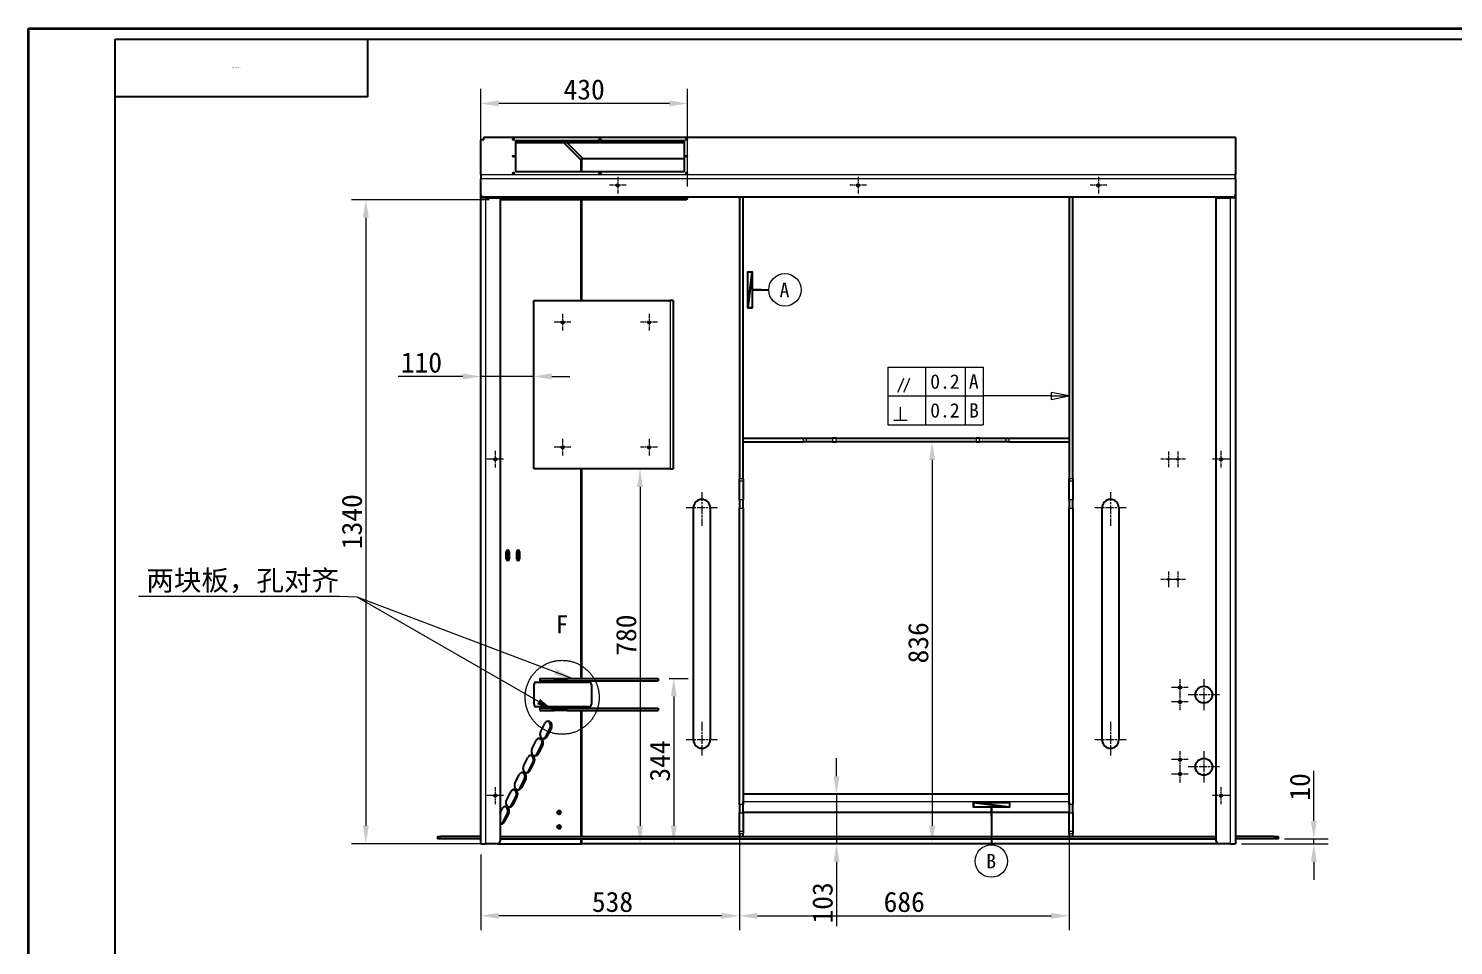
# Model space of a CAD drawing. Header units: millimetres. Extents: x 90 to 6218, y 82 to 4373.
# Drawn here: x 90 to 3055, y 2465 to 4373 of the extents above; entities that cross this region are included whole.
import ezdxf
from ezdxf.enums import TextEntityAlignment as Align

# ---------------------------------------------------------------- set-up
doc = ezdxf.new("R2018")
doc.units = ezdxf.units.MM
doc.header["$LTSCALE"] = 15
doc.linetypes.add('CHAIN', pattern=[0.3543, 0.2362, -0.0295, 0.0591, -0.0295])
doc.linetypes.add('DASH_DOUBLE_DOT', pattern=[0.2164, 0.1181, -0.0295, 0.0049, -0.0295, 0.0049, -0.0295])
for name, color, linetype, lineweight, true_color in [('中心标记 (ISO)', 1, 'CHAIN', 18, 0xff0000), ('尺寸 (ISO)', 7, 'Continuous', 18, 0x008000), ('局部视图边界 (ISO)', 7, 'DASH_DOUBLE_DOT', 18, 0x008000), ('符号 (ISO)', 7, 'Continuous', 18, 0x008000)]:
    doc.layers.add(name, color=color, linetype=linetype, lineweight=lineweight, true_color=true_color)
for name, color, linetype, lineweight in [('可见 (ISO)', 7, 'Continuous', 25), ('可见窄的 (ISO)', 7, 'Continuous', 18), ('图框 (ISO)', 7, 'Continuous', 35)]:
    doc.layers.add(name, color=color, linetype=linetype, lineweight=lineweight)
doc.styles.add('HZ_33', font='simfang.ttf')
doc.styles.get("Standard").update_dxf_attribs({"font": 'simfang.ttf'})
doc.styles.add('文本样式100', font='AIGDT___.TTF')
doc.styles.add('最新国标', font='simfang.ttf')
doc.styles.add('注释文本 (ISO)', font='simfang.ttf')
doc.dimstyles.new('默认 (GB)', dxfattribs={"dimscale": 15, "dimtxt": 2.8, "dimasz": 2.5, "dimexe": 2, "dimexo": 1.5, "dimgap": 0.5, "dimtad": 1, "dimtoh": 1, "dimdsep": 46, "dimtxsty": '最新国标', "dimcen": 0.09, "dimdle": 10, "dimclrd": 256, "dimclre": 256, "dimclrt": 256, "dimazin": 2, "dimtfac": 0.535714, "dimtdec": 3, "dimtmove": 0, "dimatfit": 3, "dimfxl": 0, "dimtolj": 1, "dimlwd": -1, "dimlwe": -1, "dimarcsym": 0})
doc.dimstyles.new('默认 (GB)$7', dxfattribs={"dimscale": 15, "dimtxt": 2.8, "dimasz": 2.5, "dimexe": 2, "dimexo": 1.5, "dimgap": 0.5, "dimtad": 1, "dimtoh": 1, "dimdsep": 46, "dimtxsty": '最新国标', "dimcen": 0.09, "dimdle": 10, "dimclrd": 256, "dimclre": 256, "dimclrt": 256, "dimazin": 2, "dimtfac": 0.535714, "dimtdec": 3, "dimtmove": 0, "dimatfit": 3, "dimfxl": 0, "dimtolj": 1, "dimlwd": -1, "dimlwe": -1, "dimarcsym": 0})

# ---------------------------------------------------------------- blocks, each defined once
blk = doc.blocks.new('图框 最新国标')
at = {"layer": '图框 (ISO)'}
for p, q in [((6, 7), (6, 291.5)), ((6, 291.5), (414.5, 291.5))]:
    blk.add_line(p, q, dxfattribs=at)
at = {"layer": '图框 (ISO)', "color": 7, "linetype": 'Continuous', "lineweight": 25}
for p, q in [((18, 290), (413, 290)), ((18, 7), (18, 290)), ((18, 290), (413, 290)), ((53, 290), (53, 282)), ((53, 282), (18, 282))]:
    blk.add_line(p, q, dxfattribs=at)
at = {"layer": '图框 (ISO)', "lineweight": 30}
blk.add_attdef('零件代号', text='', height=2.5, rotation=180, dxfattribs=at).set_placement((35.5, 286), align=Align.MIDDLE_CENTER)
blk = doc.blocks.new('*D6')
at = {"layer": 'Defpoints', "color": 0, "transparency": 16777216}
for p in [(2591.1, 2676.3), (2681.1, 2686.3), (2764.3, 2676.3)]:
    blk.add_point(p, dxfattribs=at)
at = {"layer": '尺寸 (ISO)', "color": 116, "true_color": 0x00803f, "transparency": 16777216}
for p, q in [((2764.3, 2723.8), (2764.3, 2827.7)), ((2613.6, 2676.3), (2794.3, 2676.3)), ((2703.6, 2686.3), (2794.3, 2686.3)), ((2764.3, 2676.3), (2764.3, 2686.3)), ((2764.3, 2638.8), (2764.3, 2601.3))]:
    blk.add_line(p, q, dxfattribs=at)
for points in [[(2758.1, 2723.8), (2770.6, 2723.8), (2764.3, 2686.3)], [(2758.1, 2638.8), (2770.6, 2638.8), (2764.3, 2676.3)]]:
    blk.add_solid(points, dxfattribs=at)
at = {"layer": '尺寸 (ISO)', "transparency": 16777216, "insert": (2735.6, 2794.5), "char_height": 42, "attachment_point": 5, "rotation": 90, "style": '最新国标'}
blk.add_mtext('\\A1;10', dxfattribs=at)
blk = doc.blocks.new('*D7')
at = {"layer": 'Defpoints', "color": 0, "transparency": 16777216}
for p in [(1283.1, 3456.3), (1362.4, 2676.3), (1364.9, 2676.3)]:
    blk.add_point(p, dxfattribs=at)
at = {"layer": '尺寸 (ISO)', "color": 116, "true_color": 0x00803f, "transparency": 16777216}
blk.add_line((1362.4, 3418.8), (1362.4, 2713.8), dxfattribs=at)
for points in [[(1356.1, 3418.8), (1368.6, 3418.8), (1362.4, 3456.3)], [(1356.1, 2713.8), (1368.6, 2713.8), (1362.4, 2676.3)]]:
    blk.add_solid(points, dxfattribs=at)
at = {"layer": '尺寸 (ISO)', "transparency": 16777216, "insert": (1333.7, 3110.3), "char_height": 42, "attachment_point": 5, "rotation": 90, "style": '最新国标'}
blk.add_mtext('\\A1;780', dxfattribs=at)
blk = doc.blocks.new('*D8')
at = {"layer": 'Defpoints', "color": 0, "transparency": 16777216}
for p in [(1031.1, 3648.5), (1141.1, 3640.9), (1031.1, 3575.2)]:
    blk.add_point(p, dxfattribs=at)
at = {"layer": '尺寸 (ISO)', "color": 116, "true_color": 0x00803f, "transparency": 16777216}
for p, q in [((993.6, 3648.5), (859, 3648.5)), ((1141.1, 3648.5), (1031.1, 3648.5)), ((1178.6, 3648.5), (1216.1, 3648.5))]:
    blk.add_line(p, q, dxfattribs=at)
for points in [[(993.6, 3654.8), (993.6, 3642.3), (1031.1, 3648.5)], [(1178.6, 3654.8), (1178.6, 3642.3), (1141.1, 3648.5)]]:
    blk.add_solid(points, dxfattribs=at)
at = {"layer": '尺寸 (ISO)', "transparency": 16777216, "insert": (907.6, 3677.3), "char_height": 42, "attachment_point": 5, "style": '最新国标'}
blk.add_mtext('\\A1;110', dxfattribs=at)
blk = doc.blocks.new('*D9')
at = {"layer": 'Defpoints', "color": 0, "transparency": 16777216}
for p in [(1031.1, 4216.7), (1031.1, 4020.3), (1461.1, 4021.4)]:
    blk.add_point(p, dxfattribs=at)
at = {"layer": '尺寸 (ISO)', "color": 116, "true_color": 0x00803f, "transparency": 16777216}
for p, q in [((1031.1, 4042.8), (1031.1, 4246.7)), ((1461.1, 4043.9), (1461.1, 4246.7)), ((1423.6, 4216.7), (1068.6, 4216.7))]:
    blk.add_line(p, q, dxfattribs=at)
for points in [[(1068.6, 4222.9), (1068.6, 4210.4), (1031.1, 4216.7)], [(1423.6, 4222.9), (1423.6, 4210.4), (1461.1, 4216.7)]]:
    blk.add_solid(points, dxfattribs=at)
at = {"layer": '尺寸 (ISO)', "transparency": 16777216, "insert": (1246.1, 4245.4), "char_height": 42, "attachment_point": 5, "style": '最新国标'}
blk.add_mtext('\\A1;430', dxfattribs=at)
blk = doc.blocks.new('*D10')
at = {"layer": 'Defpoints', "color": 0, "transparency": 16777216}
for p in [(1071.1, 4016.3), (791.8, 2676.3), (1066.1, 2676.3)]:
    blk.add_point(p, dxfattribs=at)
at = {"layer": '尺寸 (ISO)', "color": 116, "true_color": 0x00803f, "transparency": 16777216}
for p, q in [((1048.6, 4016.3), (761.8, 4016.3)), ((791.8, 3978.8), (791.8, 2713.8)), ((1043.6, 2676.3), (761.8, 2676.3))]:
    blk.add_line(p, q, dxfattribs=at)
for points in [[(785.6, 3978.8), (798.1, 3978.8), (791.8, 4016.3)], [(785.6, 2713.8), (798.1, 2713.8), (791.8, 2676.3)]]:
    blk.add_solid(points, dxfattribs=at)
at = {"layer": '尺寸 (ISO)', "transparency": 16777216, "insert": (763.1, 3346.3), "char_height": 42, "attachment_point": 5, "rotation": 90, "style": '最新国标'}
blk.add_mtext('\\A1;1340', dxfattribs=at)
blk = doc.blocks.new('*D11')
at = {"layer": 'Defpoints', "color": 0, "transparency": 16777216}
for p in [(1989.6, 3512.3), (1970.1, 2676.3), (2000.1, 2676.3)]:
    blk.add_point(p, dxfattribs=at)
at = {"layer": '尺寸 (ISO)', "color": 116, "true_color": 0x00803f, "transparency": 16777216}
blk.add_line((1970.1, 3474.8), (1970.1, 2713.8), dxfattribs=at)
for points in [[(1963.9, 3474.8), (1976.4, 3474.8), (1970.1, 3512.3)], [(1963.9, 2713.8), (1976.4, 2713.8), (1970.1, 2676.3)]]:
    blk.add_solid(points, dxfattribs=at)
at = {"layer": '尺寸 (ISO)', "transparency": 16777216, "insert": (1941.4, 3094.3), "char_height": 42, "attachment_point": 5, "rotation": 90, "style": '最新国标'}
blk.add_mtext('\\A1;836', dxfattribs=at)
blk = doc.blocks.new('*D12')
at = {"layer": 'Defpoints', "color": 0, "transparency": 16777216}
for p in [(1569.1, 2757.9), (1031.1, 2676.3), (1031.1, 2526.3)]:
    blk.add_point(p, dxfattribs=at)
at = {"layer": '尺寸 (ISO)', "color": 116, "true_color": 0x00803f, "transparency": 16777216}
for p, q in [((1569.1, 2735.4), (1569.1, 2496.3)), ((1031.1, 2653.8), (1031.1, 2496.3)), ((1531.6, 2526.3), (1068.6, 2526.3))]:
    blk.add_line(p, q, dxfattribs=at)
for points in [[(1068.6, 2532.6), (1068.6, 2520.1), (1031.1, 2526.3)], [(1531.6, 2532.6), (1531.6, 2520.1), (1569.1, 2526.3)]]:
    blk.add_solid(points, dxfattribs=at)
at = {"layer": '尺寸 (ISO)', "transparency": 16777216, "insert": (1305.1, 2555.1), "char_height": 42, "attachment_point": 5, "style": '最新国标'}
blk.add_mtext('\\A1;538', dxfattribs=at)
blk = doc.blocks.new('*D13')
at = {"layer": 'Defpoints', "color": 0, "transparency": 16777216}
for p in [(1569.1, 2757.9), (2255.1, 2757.9), (2255.1, 2526.3)]:
    blk.add_point(p, dxfattribs=at)
at = {"layer": '尺寸 (ISO)', "color": 116, "true_color": 0x00803f, "transparency": 16777216}
for p, q in [((1569.1, 2735.4), (1569.1, 2496.3)), ((2255.1, 2735.4), (2255.1, 2496.3)), ((1606.6, 2526.3), (2217.6, 2526.3))]:
    blk.add_line(p, q, dxfattribs=at)
for points in [[(1606.6, 2532.6), (1606.6, 2520.1), (1569.1, 2526.3)], [(2217.6, 2532.6), (2217.6, 2520.1), (2255.1, 2526.3)]]:
    blk.add_solid(points, dxfattribs=at)
at = {"layer": '尺寸 (ISO)', "transparency": 16777216, "insert": (1912.1, 2555.1), "char_height": 42, "attachment_point": 5, "style": '最新国标'}
blk.add_mtext('\\A1;686', dxfattribs=at)
blk = doc.blocks.new('*D14')
at = {"layer": 'Defpoints', "color": 0, "transparency": 16777216}
for p in [(1400.3, 3020.3), (1432.6, 2676.3), (1465.2, 2676.3)]:
    blk.add_point(p, dxfattribs=at)
at = {"layer": '尺寸 (ISO)', "color": 116, "true_color": 0x00803f, "transparency": 16777216}
for p, q in [((1422.8, 3020.3), (1462.6, 3020.3)), ((1432.6, 2982.8), (1432.6, 2713.8))]:
    blk.add_line(p, q, dxfattribs=at)
for points in [[(1426.4, 2982.8), (1438.9, 2982.8), (1432.6, 3020.3)], [(1426.4, 2713.8), (1438.9, 2713.8), (1432.6, 2676.3)]]:
    blk.add_solid(points, dxfattribs=at)
at = {"layer": '尺寸 (ISO)', "transparency": 16777216, "insert": (1403.9, 2848.3), "char_height": 42, "attachment_point": 5, "rotation": 90, "style": '最新国标'}
blk.add_mtext('\\A1;344', dxfattribs=at)
blk = doc.blocks.new('基准标识符号1')
at = {"layer": '符号 (ISO)', "lineweight": 25}
for p, q in [((107.64, 255.25), (106.39, 255.25)), ((106.39, 255.25), (107.64, 255.25)), ((107.64, 255.25), (108.67, 255.25))]:
    blk.add_line(p, q, dxfattribs=at)
at = {"layer": '符号 (ISO)', "lineweight": 25, "flags": 128}
for points in [[(105.77, 252.75), (105.77, 257.75), (106.39, 257.75), (105.77, 252.75)], [(105.77, 252.75), (106.39, 257.75), (106.39, 257.75), (105.77, 252.75)], [(105.77, 252.75), (106.39, 257.75), (106.39, 252.75), (105.77, 252.75)], [(105.77, 252.75), (106.39, 252.75), (105.77, 252.75), (105.77, 252.75)]]:
    blk.add_lwpolyline(points, dxfattribs=at)
at = {"layer": '符号 (ISO)'}
blk.add_circle((110.92, 255.25), 2.25, dxfattribs=at)
for points in [[(105.77, 252.75), (105.77, 257.75), (106.39, 257.75), (105.77, 252.75)], [(105.77, 252.75), (106.39, 257.75), (106.39, 257.75), (105.77, 252.75)], [(105.77, 252.75), (106.39, 257.75), (106.39, 252.75), (105.77, 252.75)], [(105.77, 252.75), (106.39, 252.75), (105.77, 252.75)]]:
    blk.add_solid(points, dxfattribs=at)
at = {"layer": '符号 (ISO)', "insert": (110.18, 254.23), "char_height": 2, "attachment_point": 7, "style": '注释文本 (ISO)'}
blk.add_mtext('A', dxfattribs=at)
blk = doc.blocks.new('基准标识符号2')
at = {"layer": '符号 (ISO)', "lineweight": 25}
for p, q in [((139.56, 182.26), (139.56, 183.51)), ((139.56, 183.51), (139.56, 182.26)), ((139.56, 182.26), (139.56, 178.26))]:
    blk.add_line(p, q, dxfattribs=at)
at = {"layer": '符号 (ISO)', "lineweight": 25, "flags": 128}
for points in [[(137.06, 184.13), (142.06, 184.13), (142.06, 183.51), (137.06, 184.13)], [(137.06, 184.13), (142.06, 183.51), (142.06, 183.51), (137.06, 184.13)], [(137.06, 184.13), (142.06, 183.51), (137.06, 183.51), (137.06, 184.13)], [(137.06, 184.13), (137.06, 183.51), (137.06, 184.13), (137.06, 184.13)]]:
    blk.add_lwpolyline(points, dxfattribs=at)
at = {"layer": '符号 (ISO)'}
blk.add_circle((139.56, 176.01), 2.25, dxfattribs=at)
for points in [[(137.06, 184.13), (142.06, 184.13), (142.06, 183.51), (137.06, 184.13)], [(137.06, 184.13), (142.06, 183.51), (142.06, 183.51), (137.06, 184.13)], [(137.06, 184.13), (142.06, 183.51), (137.06, 183.51), (137.06, 184.13)], [(137.06, 184.13), (137.06, 183.51), (137.06, 184.13)]]:
    blk.add_solid(points, dxfattribs=at)
at = {"layer": '符号 (ISO)', "insert": (138.85, 175.01), "char_height": 2, "attachment_point": 7, "style": '注释文本 (ISO)'}
blk.add_mtext('B', dxfattribs=at)
blk = doc.blocks.new('GDT 标识符号(&T)1')
at = {"layer": '符号 (ISO)'}
for p, q in [((125.18, 244.53), (138.43, 244.53)), ((125.18, 244.53), (125.18, 236.53)), ((130.44, 244.53), (130.44, 240.53)), ((135.93, 244.53), (135.93, 240.53)), ((138.43, 244.53), (138.43, 240.53)), ((125.18, 240.53), (138.43, 240.53)), ((130.44, 240.53), (130.44, 236.53)), ((135.93, 240.53), (135.93, 236.53)), ((143.43, 240.53), (138.43, 240.53)), ((138.43, 240.53), (138.43, 236.53)), ((147.84, 240.53), (143.43, 240.53)), ((150.34, 240.53), (147.84, 241.03)), ((147.84, 241.03), (147.84, 240.03)), ((147.84, 240.53), (150.34, 240.53)), ((147.84, 240.03), (150.34, 240.53)), ((125.18, 236.53), (138.43, 236.53))]:
    blk.add_line(p, q, dxfattribs=at)
at = {"layer": '符号 (ISO)', "flags": 128}
blk.add_lwpolyline([(147.84, 240.03), (150.34, 240.53), (147.84, 241.03), (147.84, 240.03)], dxfattribs=at)
at = {"layer": '符号 (ISO)'}
blk.add_solid([(147.84, 240.03), (150.34, 240.53), (147.84, 241.03), (147.84, 240.03)], dxfattribs=at)
at = {"layer": '符号 (ISO)', "char_height": 2, "attachment_point": 7}
for s, insert, style in [('0.2', (131.08, 241.5), '注释文本 (ISO)'), ('A', (136.44, 241.53), '注释文本 (ISO)'), ('f', (126.39, 240.99), '文本样式100'), ('0.2', (131.08, 237.5), '注释文本 (ISO)'), ('B', (136.47, 237.53), '注释文本 (ISO)'), ('b', (125.84, 237.05), '文本样式100')]:
    blk.add_mtext(s, dxfattribs=dict(at, insert=insert, style=style))
blk = doc.blocks.new('二维局部视图0')
at = {"layer": '局部视图边界 (ISO)', "ltscale": 18.626415}
blk.add_circle((80.02, 198.73), 5.13, dxfattribs=at)
at = {"layer": '局部视图边界 (ISO)', "insert": (79.16, 207.61), "char_height": 2.5, "attachment_point": 7, "style": 'HZ_33'}
blk.add_mtext('F', dxfattribs=at)
blk = doc.blocks.new('*D36')
at = {"layer": 'Defpoints', "color": 0, "transparency": 16777216}
for p in [(1786.8, 2779.3), (1771.1, 2676.3), (1786.8, 2676.3)]:
    blk.add_point(p, dxfattribs=at)
at = {"layer": '尺寸 (ISO)', "color": 116, "true_color": 0x00803f, "transparency": 16777216}
for p, q in [((1771.1, 2816.8), (1771.1, 2854.3)), ((1771.1, 2779.3), (1771.1, 2676.3)), ((1771.1, 2638.8), (1771.1, 2505))]:
    blk.add_line(p, q, dxfattribs=at)
for points in [[(1764.9, 2816.8), (1777.4, 2816.8), (1771.1, 2779.3)], [(1764.9, 2638.8), (1777.4, 2638.8), (1771.1, 2676.3)]]:
    blk.add_solid(points, dxfattribs=at)
at = {"layer": '尺寸 (ISO)', "transparency": 16777216, "insert": (1742.4, 2553.2), "char_height": 42, "attachment_point": 5, "rotation": 90, "style": '最新国标'}
blk.add_mtext('\\A1;103', dxfattribs=at)

msp = doc.modelspace()

# ---------------------------------------------------------------- linework, layer by layer
at = {"layer": '中心标记 (ISO)', "ltscale": 2.586569}
for p, q in [((1316.108, 4063.806), (1316.108, 4028.889)), ((1816.108, 4063.806), (1816.108, 4028.889)), ((2316.108, 4063.806), (2316.108, 4028.889)), ((1333.566, 4046.348), (1298.649, 4046.348)), ((1833.566, 4046.348), (1798.649, 4046.348)), ((2333.566, 4046.348), (2298.649, 4046.348)), ((1201.108, 3778.806), (1201.108, 3743.889)), ((1381.108, 3778.806), (1381.108, 3743.889)), ((1218.566, 3761.348), (1183.649, 3761.348)), ((1398.566, 3761.348), (1363.649, 3761.348)), ((1218.566, 3501.348), (1183.649, 3501.348)), ((1201.108, 3518.806), (1201.108, 3483.889)), ((1398.566, 3501.348), (1363.649, 3501.348)), ((1381.108, 3518.806), (1381.108, 3483.889)), ((1078.566, 3476.348), (1043.649, 3476.348)), ((1061.108, 3493.806), (1061.108, 3458.889)), ((2588.566, 3476.348), (2553.649, 3476.348)), ((2571.108, 3493.806), (2571.108, 3458.889)), ((2503.066, 3001.348), (2468.149, 3001.348)), ((2485.608, 3018.806), (2485.608, 2983.889)), ((2503.066, 2971.348), (2468.149, 2971.348)), ((2485.608, 2988.806), (2485.608, 2953.889)), ((2503.066, 2851.348), (2468.149, 2851.348)), ((2485.608, 2868.806), (2485.608, 2833.889)), ((2503.066, 2821.348), (2468.149, 2821.348)), ((2485.608, 2838.806), (2485.608, 2803.889)), ((1061.108, 2793.806), (1061.108, 2758.889)), ((2571.108, 2793.806), (2571.108, 2758.889)), ((1078.566, 2776.348), (1043.649, 2776.348)), ((2588.566, 2776.348), (2553.649, 2776.348))]:
    msp.add_line(p, q, dxfattribs=at)
at = {"layer": '中心标记 (ISO)', "ltscale": 2.404479}
for p, q in [((2478.137, 3476.348), (2445.678, 3476.348)), ((2461.908, 3492.577), (2461.908, 3460.118)), ((2497.337, 3476.348), (2464.878, 3476.348)), ((2481.108, 3492.577), (2481.108, 3460.118)), ((2461.908, 3242.577), (2461.908, 3210.118)), ((2481.108, 3242.577), (2481.108, 3210.118)), ((2478.137, 3226.348), (2445.678, 3226.348)), ((2497.337, 3226.348), (2464.878, 3226.348))]:
    msp.add_line(p, q, dxfattribs=at)
at = {"layer": '中心标记 (ISO)', "ltscale": 5.185534}
for p, q in [((1491.108, 3407.848), (1491.108, 3337.848)), ((2341.108, 3407.848), (2341.108, 3337.848)), ((1491.108, 2929.848), (1491.108, 2859.848)), ((2341.108, 2929.848), (2341.108, 2859.848))]:
    msp.add_line(p, q, dxfattribs=at)
at = {"layer": '中心标记 (ISO)', "ltscale": 4.815132}
for p, q in [((1523.608, 3375.348), (1458.608, 3375.348)), ((2373.608, 3375.348), (2308.608, 3375.348)), ((2535.608, 3018.848), (2535.608, 2953.848)), ((2568.108, 2986.348), (2503.108, 2986.348)), ((1523.608, 2892.348), (1458.608, 2892.348)), ((2373.608, 2892.348), (2308.608, 2892.348)), ((2535.608, 2868.848), (2535.608, 2803.848)), ((2568.108, 2836.348), (2503.108, 2836.348))]:
    msp.add_line(p, q, dxfattribs=at)
at = {"layer": '可见 (ISO)'}
for p, q in [((1031.108, 4068.406), (1031.108, 4140.508)), ((1037.108, 4140.508), (1031.108, 4140.508)), ((1037.108, 4146.348), (2601.108, 4146.348)), ((1037.108, 4146.348), (1037.108, 4145.008)), ((1037.108, 4140.508), (1037.108, 4145.008)), ((1104.108, 4074.207), (1104.108, 4139.207)), ((1104.108, 4139.207), (1454.108, 4139.207)), ((1454.108, 4134.877), (1104.108, 4134.877)), ((1239.133, 4099.332), (1203.588, 4134.877)), ((1242.669, 4102.867), (1210.659, 4134.877)), ((1454.108, 4139.207), (1454.108, 4074.207)), ((2601.108, 4145.008), (2601.108, 4146.348)), ((2601.108, 4145.008), (2601.108, 4068.406)), ((1241.633, 4099.332), (1239.133, 4099.332)), ((1242.669, 4100.367), (1241.633, 4100.367)), ((1241.633, 4100.367), (1241.633, 4099.332)), ((1242.669, 4100.367), (1242.669, 4102.867)), ((1031.108, 4068.406), (1031.108, 4059.746)), ((1454.108, 4074.207), (1104.108, 4074.207)), ((2601.108, 4059.746), (2601.108, 4068.406)), ((1031.108, 4026.367), (1031.108, 4059.746)), ((2601.108, 4059.746), (2601.108, 4026.367)), ((1031.108, 4025.348), (1031.108, 4026.367)), ((1031.108, 4020.348), (1031.108, 4025.348)), ((1031.108, 4025.348), (1031.213, 4025.348)), ((1041.108, 4020.348), (1031.108, 4020.348)), ((1031.108, 2676.348), (1031.108, 4020.348)), ((2596.108, 4021.367), (1036.108, 4021.367)), ((1036.108, 4020.348), (1036.108, 4021.367)), ((1041.108, 4020.348), (1071.108, 4020.348)), ((1071.108, 4020.348), (1071.108, 2681.348)), ((1458.108, 4016.348), (1071.108, 4016.348)), ((1458.108, 4021.367), (1458.108, 4019.348)), ((1458.108, 4016.348), (1458.108, 4019.348)), ((1459.608, 4019.348), (1459.608, 4021.367)), ((1459.608, 4019.348), (1461.108, 4019.348)), ((1461.108, 4019.348), (1461.108, 4021.367)), ((1569.108, 4021.367), (1569.108, 3435.423)), ((1577.108, 3435.423), (1577.108, 4021.367)), ((2255.108, 4021.367), (2255.108, 3435.423)), ((2263.108, 3435.423), (2263.108, 4021.367)), ((2561.108, 4020.367), (2591.108, 4020.367)), ((2561.108, 2681.348), (2561.108, 4020.367)), ((2588.608, 4020.367), (2588.608, 4021.367)), ((2601.108, 4020.367), (2591.108, 4020.367)), ((2596.108, 4020.367), (2596.108, 4021.367)), ((2601.007, 4025.367), (2601.108, 4025.367)), ((2601.108, 4026.367), (2601.108, 4025.367)), ((2601.108, 4025.367), (2601.108, 4020.367)), ((2601.108, 4020.367), (2601.108, 2676.348)), ((1141.108, 3806.348), (1425.108, 3806.348)), ((1141.108, 3456.348), (1141.108, 3806.348)), ((1431.108, 3806.348), (1425.108, 3806.348)), ((1431.108, 3806.348), (1431.108, 3456.348)), ((1577.108, 3520.348), (1701.966, 3520.348)), ((1577.108, 3512.348), (1701.966, 3512.348)), ((1701.966, 3520.348), (1709.037, 3520.348)), ((1709.037, 3512.348), (1701.966, 3512.348)), ((1709.037, 3520.348), (1763.179, 3520.348)), ((1763.179, 3512.348), (1709.037, 3512.348)), ((1770.25, 3520.348), (1763.179, 3520.348)), ((1763.179, 3512.348), (1770.25, 3512.348)), ((1770.25, 3520.348), (2061.966, 3520.348)), ((2061.966, 3512.348), (1770.25, 3512.348)), ((2069.037, 3520.348), (2061.966, 3520.348)), ((2061.966, 3512.348), (2069.037, 3512.348)), ((2069.037, 3520.348), (2123.179, 3520.348)), ((2123.179, 3512.348), (2069.037, 3512.348)), ((2123.179, 3520.348), (2130.25, 3520.348)), ((2130.25, 3512.348), (2123.179, 3512.348)), ((2130.25, 3520.348), (2255.108, 3520.348)), ((2130.25, 3512.348), (2255.108, 3512.348)), ((1425.108, 3456.348), (1141.108, 3456.348)), ((1425.108, 3456.348), (1431.108, 3456.348)), ((1569.108, 3431.092), (1569.108, 3435.423)), ((1569.108, 3392.121), (1569.108, 3431.092)), ((1577.108, 3435.423), (1577.108, 3431.092)), ((1577.108, 3431.092), (1577.108, 3392.121)), ((2255.108, 3431.092), (2255.108, 3435.423)), ((2255.108, 3392.121), (2255.108, 3431.092)), ((2263.108, 3435.423), (2263.108, 3431.092)), ((2263.108, 3431.092), (2263.108, 3392.121)), ((1569.108, 3392.121), (1569.108, 3374.801)), ((1577.108, 3374.801), (1577.108, 3392.121)), ((2255.108, 3392.121), (2255.108, 3374.801)), ((2263.108, 3374.801), (2263.108, 3392.121)), ((1473.608, 2892.348), (1473.608, 3375.348)), ((1508.608, 3375.348), (1508.608, 2892.348)), ((1569.108, 2757.895), (1569.108, 3374.801)), ((1577.108, 3374.801), (1577.108, 2757.895)), ((2255.108, 2757.895), (2255.108, 3374.801)), ((2263.108, 3374.801), (2263.108, 2757.895)), ((2323.608, 2892.348), (2323.608, 3375.348)), ((2358.608, 3375.348), (2358.608, 2892.348)), ((1084.074, 3268.848), (1084.074, 3283.848)), ((1087.636, 3268.848), (1087.636, 3283.848)), ((1090.136, 3283.848), (1090.136, 3268.848)), ((1105.725, 3268.848), (1105.725, 3283.848)), ((1109.287, 3268.848), (1109.287, 3283.848)), ((1111.787, 3283.848), (1111.787, 3268.848)), ((1577.108, 3256.848), (1577.108, 3256.848)), ((1577.108, 3256.848), (1577.108, 3206.848)), ((2263.108, 3256.848), (2263.108, 3256.848)), ((2263.108, 3256.848), (2263.108, 3206.848)), ((1577.108, 3206.848), (1577.108, 3206.848)), ((2263.108, 3206.848), (2263.108, 3206.848)), ((1577.108, 3056.848), (1577.108, 3056.848)), ((1577.108, 3056.848), (1577.108, 3006.848)), ((2263.108, 3056.848), (2263.108, 3056.848)), ((2263.108, 3056.848), (2263.108, 3006.848)), ((1141.861, 2966.348), (1141.861, 3007.348)), ((1146.191, 3012.348), (1239.133, 3012.348)), ((1153.691, 3020.348), (1183.691, 3020.348)), ((1153.691, 3020.348), (1153.691, 3015.348)), ((1153.691, 3015.348), (1183.691, 3015.348)), ((1183.691, 3020.348), (1211.012, 3020.348)), ((1211.012, 3015.348), (1183.691, 3015.348)), ((1211.012, 3020.348), (1400.294, 3020.348)), ((1211.012, 3015.348), (1400.294, 3015.348)), ((1239.133, 3012.348), (1241.633, 3012.348)), ((1241.633, 3012.348), (1256.108, 3012.348)), ((1261.108, 3007.348), (1261.108, 2966.348)), ((1400.294, 3020.348), (1400.294, 3015.348)), ((1577.108, 3006.848), (1577.108, 3006.848)), ((2263.108, 3006.848), (2263.108, 3006.848)), ((1239.133, 2961.348), (1146.191, 2961.348)), ((1153.691, 2958.348), (1183.691, 2958.348)), ((1153.691, 2958.348), (1153.691, 2953.348)), ((1153.691, 2953.348), (1183.691, 2953.348)), ((1183.691, 2958.348), (1211.012, 2958.348)), ((1211.012, 2953.348), (1183.691, 2953.348)), ((1211.012, 2958.348), (1400.294, 2958.348)), ((1211.012, 2953.348), (1400.294, 2953.348)), ((1241.633, 2961.348), (1239.133, 2961.348)), ((1256.108, 2961.348), (1241.633, 2961.348)), ((1400.294, 2958.348), (1400.294, 2953.348)), ((1155.266, 2908.383), (1164.36, 2926.57)), ((1166.266, 2899.383), (1175.36, 2917.57)), ((1177.86, 2917.57), (1168.766, 2899.383)), ((1137.513, 2872.876), (1146.606, 2891.063)), ((1148.513, 2863.876), (1157.606, 2882.063)), ((1160.106, 2882.063), (1151.013, 2863.876)), ((1119.759, 2837.369), (1128.853, 2855.556)), ((1130.759, 2828.369), (1139.853, 2846.556)), ((1142.353, 2846.556), (1133.259, 2828.369)), ((1577.108, 2856.848), (1577.108, 2856.848)), ((1577.108, 2856.848), (1577.108, 2806.848)), ((2263.108, 2856.848), (2263.108, 2856.848)), ((2263.108, 2856.848), (2263.108, 2806.848)), ((1102.006, 2801.862), (1111.099, 2820.048)), ((1113.006, 2792.862), (1122.099, 2811.048)), ((1124.599, 2811.048), (1115.506, 2792.862)), ((1577.108, 2806.848), (1577.108, 2806.848)), ((2263.108, 2806.848), (2263.108, 2806.848)), ((1084.252, 2766.355), (1093.346, 2784.541)), ((1095.252, 2757.355), (1104.346, 2775.541)), ((1106.846, 2775.541), (1097.752, 2757.355)), ((1569.108, 2757.895), (1569.108, 2740.574)), ((2255.108, 2779.348), (1577.108, 2779.348)), ((1577.108, 2757.895), (1577.108, 2763.348)), ((1577.108, 2740.574), (1577.108, 2757.895)), ((2255.108, 2763.348), (2255.108, 2757.895)), ((2255.108, 2757.895), (2255.108, 2740.574)), ((2263.108, 2740.574), (2263.108, 2757.895)), ((1071.108, 2740.066), (1075.592, 2749.034)), ((1077.499, 2721.848), (1086.592, 2740.034)), ((1089.092, 2740.034), (1079.999, 2721.848)), ((1569.108, 2701.603), (1569.108, 2740.574)), ((2255.108, 2741.348), (1577.108, 2741.348)), ((1577.108, 2740.574), (1577.108, 2701.603)), ((2255.108, 2701.603), (2255.108, 2740.574)), ((2263.108, 2740.574), (2263.108, 2701.603)), ((1569.108, 2697.273), (1569.108, 2701.603)), ((1577.108, 2701.603), (1577.108, 2697.273)), ((2255.108, 2697.273), (2255.108, 2701.603)), ((2263.108, 2701.603), (2263.108, 2697.273)), ((941.108, 2691.348), (941.108, 2686.348)), ((941.108, 2691.348), (947.108, 2691.348)), ((947.108, 2686.348), (941.108, 2686.348)), ((1031.108, 2691.348), (947.108, 2691.348)), ((1031.108, 2686.348), (947.108, 2686.348)), ((1031.108, 2676.348), (1041.108, 2676.348)), ((1066.108, 2676.348), (1041.108, 2676.348)), ((1066.108, 2676.348), (1239.133, 2676.348)), ((1071.108, 2691.348), (2561.108, 2691.348)), ((1071.108, 2686.348), (2561.108, 2686.348)), ((1239.133, 2676.348), (1241.633, 2676.348)), ((2566.108, 2676.348), (1241.633, 2676.348)), ((1569.108, 2697.273), (1569.108, 2691.348)), ((1577.108, 2691.348), (1577.108, 2697.273)), ((2255.108, 2697.273), (2255.108, 2691.348)), ((2263.108, 2691.348), (2263.108, 2697.273)), ((2591.108, 2676.348), (2566.108, 2676.348)), ((2591.108, 2676.348), (2601.108, 2676.348)), ((2681.108, 2691.348), (2601.108, 2691.348)), ((2681.108, 2686.348), (2601.108, 2686.348)), ((2681.108, 2691.348), (2691.108, 2691.348)), ((2691.108, 2686.348), (2681.108, 2686.348)), ((2691.108, 2686.348), (2691.108, 2691.348))]:
    msp.add_line(p, q, dxfattribs=at)
for centre, radius in [((1316.108, 4046.348), 2.459), ((1816.108, 4046.348), 2.459), ((2316.108, 4046.348), 2.459), ((1201.108, 3761.348), 2.459), ((1381.108, 3761.348), 2.459), ((1201.108, 3501.348), 2.459), ((1381.108, 3501.348), 2.459), ((1061.108, 3476.348), 2.459), ((2461.908, 3476.348), 1.23), ((2481.108, 3476.348), 1.23), ((2571.108, 3476.348), 2.459), ((2461.908, 3226.348), 1.23), ((2481.108, 3226.348), 1.23), ((2485.608, 3001.348), 2.459), ((2535.608, 2986.348), 17.5), ((2485.608, 2971.348), 2.459), ((2485.608, 2851.348), 2.459), ((2535.608, 2836.348), 17.5), ((2485.608, 2821.348), 2.459), ((1061.108, 2776.348), 2.459), ((2571.108, 2776.348), 2.459)]:
    msp.add_circle(centre, radius, dxfattribs=at)
for centre, radius, start, end in [((1036.108, 4026.367), 5, 180, 270), ((1458.108, 4019.348), 1.5, 270, 0), ((1458.108, 4019.348), 3, 270, 0), ((2596.108, 4026.367), 5, 270, 0), ((1491.108, 3375.348), 17.5, 0, 180), ((2341.108, 3375.348), 17.5, 0, 180), ((1256.108, 3007.348), 5, 0, 90), ((1256.108, 2966.348), 5, 270, 0), ((1491.108, 2892.348), 17.5, 180, 0), ((2341.108, 2892.348), 17.5, 180, 0), ((1066.108, 2681.348), 5, 270, 0), ((2566.108, 2681.348), 5, 180, 270)]:
    msp.add_arc(centre, radius, start, end, dxfattribs=at)
for centre, major_axis, ratio in [((1099.108, 4141.707), (2.067, 0), 0.5), ((1279.108, 4141.707), (2.067, 0), 0.5), ((1459.108, 4141.707), (2.067, 0), 0.5), ((1099.108, 4106.707), (2.067, 0), 0.5), ((1459.108, 4106.707), (2.067, 0), 0.5), ((1099.108, 4071.707), (2.067, 0), 0.5), ((1279.108, 4071.707), (2.067, 0), 0.5), ((1459.108, 4071.707), (2.067, 0), 0.5), ((1193.822, 2741.348), (0, 4.188), 0.8660254), ((1193.822, 2711.348), (0, 4.188), 0.8660254)]:
    msp.add_ellipse(centre, major_axis=major_axis, ratio=ratio, dxfattribs=at)
for centre, major_axis, start_param, end_param in [((1087.105, 3283.848), (0, 3.5), 4.71238898, 7.85398163), ((1087.105, 3268.848), (0, -3.5), 4.71238898, 7.85398163), ((1084.605, 3283.848), (0, 3.5), 4.71238898, 5.85810598), ((1084.605, 3268.848), (0, 3.5), 3.56667198, 4.71238898), ((1108.756, 3283.848), (0, 3.5), 4.71238898, 7.85398163), ((1108.756, 3268.848), (0, -3.5), 4.71238898, 7.85398163), ((1106.256, 3283.848), (0, 3.5), 4.71238898, 5.85810598), ((1106.256, 3268.848), (0, 3.5), 3.56667198, 4.71238898), ((1146.191, 3007.348), (0, 5), 0, 1.57079633), ((1146.191, 2966.348), (0, -5), 4.71238898, 6.28318531), ((1162.016, 2903.883), (0, -9), 4.1887902, 7.33038286), ((1171.11, 2922.07), (0, 9), 4.1887902, 7.33038286), ((1168.61, 2922.07), (0, 9), 4.1887902, 6.12211467), ((1153.356, 2886.563), (0, 9), 4.1887902, 7.33038286), ((1150.856, 2886.563), (0, 9), 4.1887902, 6.12211467), ((1159.516, 2903.883), (0, -9), 0.16107063, 1.04719755), ((1135.603, 2851.056), (0, 9), 4.1887902, 7.33038286), ((1133.103, 2851.056), (0, 9), 4.1887902, 6.12211467), ((1144.263, 2868.376), (0, -9), 4.1887902, 7.33038286), ((1141.763, 2868.376), (0, -9), 0.16107063, 1.04719755), ((1117.849, 2815.548), (0, 9), 4.1887902, 7.33038286), ((1115.349, 2815.548), (0, 9), 4.1887902, 6.12211467), ((1126.509, 2832.869), (0, -9), 4.1887902, 7.33038286), ((1124.009, 2832.869), (0, -9), 0.16107063, 1.04719755), ((1100.096, 2780.041), (0, 9), 4.1887902, 7.33038286), ((1097.596, 2780.041), (0, 9), 4.1887902, 6.12211467), ((1108.756, 2797.362), (0, -9), 4.1887902, 7.33038286), ((1106.256, 2797.362), (0, -9), 0.16107063, 1.04719755), ((1091.002, 2761.855), (0, -9), 4.1887902, 7.33038286), ((1082.342, 2744.534), (0, 9), 4.1887902, 7.33038286), ((1079.842, 2744.534), (0, 9), 4.1887902, 6.12211467), ((1088.502, 2761.855), (0, -9), 0.16107063, 1.04719755), ((1191.322, 2741.348), (0, -4.188), 0.3518612, 2.78973145), ((1073.249, 2726.348), (0, -9), 6.00491542, 7.33038286), ((1070.749, 2726.348), (0, -9), 0.16107063, 1.04719755), ((1191.322, 2711.348), (0, -4.188), 0.3518612, 2.78973145)]:
    msp.add_ellipse(centre, major_axis=major_axis, ratio=0.8660254, start_param=start_param, end_param=end_param, dxfattribs=at)
at = {"layer": '可见窄的 (ISO)'}
for p, q in [((2601.108, 4145.008), (1037.108, 4145.008)), ((1239.133, 4074.207), (1239.133, 4099.332)), ((1241.633, 4099.332), (1241.633, 4074.207)), ((1242.669, 4102.867), (1454.108, 4102.867)), ((1454.108, 4100.367), (1242.669, 4100.367)), ((1031.108, 4068.406), (2601.108, 4068.406)), ((2601.108, 4059.746), (1031.108, 4059.746)), ((1041.108, 4020.348), (1041.108, 2676.348)), ((1071.108, 4019.348), (1458.108, 4019.348)), ((1239.133, 3806.348), (1239.133, 4016.348)), ((1241.633, 4016.348), (1241.633, 3806.348)), ((2591.108, 2676.348), (2591.108, 4020.367)), ((1425.108, 3806.348), (1425.108, 3456.348)), ((1701.966, 3520.348), (1701.966, 3512.348)), ((1709.037, 3512.348), (1709.037, 3520.348)), ((1763.179, 3520.348), (1763.179, 3512.348)), ((1770.25, 3512.348), (1770.25, 3520.348)), ((2061.966, 3520.348), (2061.966, 3512.348)), ((2069.037, 3512.348), (2069.037, 3520.348)), ((2123.179, 3520.348), (2123.179, 3512.348)), ((2130.25, 3512.348), (2130.25, 3520.348)), ((1239.133, 3020.348), (1239.133, 3456.348)), ((1241.633, 3456.348), (1241.633, 3020.348)), ((1577.108, 3435.423), (1569.108, 3435.423)), ((1569.108, 3431.092), (1577.108, 3431.092)), ((2263.108, 3435.423), (2255.108, 3435.423)), ((2255.108, 3431.092), (2263.108, 3431.092)), ((1577.108, 3392.121), (1569.108, 3392.121)), ((2263.108, 3392.121), (2255.108, 3392.121)), ((1569.108, 3374.801), (1577.108, 3374.801)), ((2255.108, 3374.801), (2263.108, 3374.801)), ((1087.636, 3283.848), (1090.136, 3283.848)), ((1087.636, 3268.848), (1090.136, 3268.848)), ((1109.287, 3283.848), (1111.787, 3283.848)), ((1109.287, 3268.848), (1111.787, 3268.848)), ((1183.691, 3020.348), (1183.691, 3015.348)), ((1211.012, 3015.348), (1211.012, 3020.348)), ((1239.133, 3012.348), (1239.133, 3015.348)), ((1241.633, 3015.348), (1241.633, 3012.348)), ((1183.691, 2958.348), (1183.691, 2953.348)), ((1211.012, 2953.348), (1211.012, 2958.348)), ((1239.133, 2958.348), (1239.133, 2961.348)), ((1239.133, 2691.348), (1239.133, 2953.348)), ((1241.633, 2961.348), (1241.633, 2958.348)), ((1241.633, 2953.348), (1241.633, 2691.348)), ((1175.36, 2917.57), (1177.86, 2917.57)), ((1157.606, 2882.063), (1160.106, 2882.063)), ((1166.266, 2899.383), (1168.766, 2899.383)), ((1139.853, 2846.556), (1142.353, 2846.556)), ((1148.513, 2863.876), (1151.013, 2863.876)), ((1130.759, 2828.369), (1133.259, 2828.369)), ((1113.006, 2792.862), (1115.506, 2792.862)), ((1122.099, 2811.048), (1124.599, 2811.048)), ((1104.346, 2775.541), (1106.846, 2775.541)), ((1577.108, 2757.895), (1569.108, 2757.895)), ((2255.108, 2763.348), (1577.108, 2763.348)), ((2263.108, 2757.895), (2255.108, 2757.895)), ((1086.592, 2740.034), (1089.092, 2740.034)), ((1095.252, 2757.355), (1097.752, 2757.355)), ((1569.108, 2740.574), (1577.108, 2740.574)), ((2255.108, 2740.574), (2263.108, 2740.574)), ((1077.499, 2721.848), (1079.999, 2721.848)), ((1577.108, 2701.603), (1569.108, 2701.603)), ((2263.108, 2701.603), (2255.108, 2701.603)), ((947.108, 2686.348), (947.108, 2691.348)), ((1239.133, 2676.348), (1239.133, 2686.348)), ((1241.633, 2686.348), (1241.633, 2676.348)), ((1569.108, 2697.273), (1577.108, 2697.273)), ((2255.108, 2697.273), (2263.108, 2697.273)), ((2681.108, 2691.348), (2681.108, 2686.348))]:
    msp.add_line(p, q, dxfattribs=at)
for centre, radius, start, end in [((1316.108, 4046.348), 3, 350, 260), ((1816.108, 4046.348), 3, 350, 260), ((2316.108, 4046.348), 3, 350, 260), ((1201.108, 3761.348), 3, 170, 80), ((1381.108, 3761.348), 3, 170, 80), ((1201.108, 3501.348), 3, 170, 80), ((1381.108, 3501.348), 3, 170, 80), ((1061.108, 3476.348), 3, 350, 260), ((1061.108, 3476.348), 3, 350, 260), ((2461.908, 3476.348), 1.5, 280, 190), ((2481.108, 3476.348), 1.5, 280, 190), ((2571.108, 3476.348), 3, 350, 260), ((2571.108, 3476.348), 3, 350, 260), ((2461.908, 3226.348), 1.5, 280, 190), ((2481.108, 3226.348), 1.5, 280, 190), ((2485.608, 3001.348), 3, 280, 190), ((2485.608, 2971.348), 3, 280, 190), ((2485.608, 2851.348), 3, 280, 190), ((2485.608, 2821.348), 3, 280, 190), ((1061.108, 2776.348), 3, 350, 260), ((1061.108, 2776.348), 3, 350, 260), ((2571.108, 2776.348), 3, 350, 260), ((2571.108, 2776.348), 3, 350, 260)]:
    msp.add_arc(centre, radius, start, end, dxfattribs=at)

# ---------------------------------------------------------------- block references
ref = msp.add_blockref('图框 最新国标', (0, 0), dxfattribs=dict(xscale=15, yscale=15, zscale=15))
lines = msp.add_mtext('7420701A00', dxfattribs={"layer": '图框 (ISO)', "insert": (532.5, 4290), "char_height": 2.5, "attachment_point": 1, "rotation": 180})
ref.add_attrib('零件代号', '', (532.5, 4290)).embed_mtext(lines)
at = {"layer": '局部视图边界 (ISO)', "xscale": 15, "yscale": 15, "zscale": 15}
msp.add_blockref('二维局部视图0', (0, 0), dxfattribs=at)
at = {"layer": '符号 (ISO)', "xscale": 15, "yscale": 15, "zscale": 15}
for name in ['基准标识符号1', 'GDT 标识符号(&T)1', '基准标识符号2']:
    msp.add_blockref(name, (0, 0), dxfattribs=at)

# ---------------------------------------------------------------- texts
at = {"layer": '符号 (ISO)', "insert": (736.196, 3245.349), "char_height": 42, "width": 440.14034, "attachment_point": 3, "style": '最新国标'}
msp.add_mtext('\\fFangSong|b0|i0;两块板，孔对齐', dxfattribs=at)

# ---------------------------------------------------------------- dimensions: what is measured, and where the dimension line sits
at = {"layer": '尺寸 (ISO)', "color": 116, "true_color": 0x00803f}
for base, p1, p2, override, picture, middle in [((1031.108, 4216.677), (1461.108, 4021.367), (1031.108, 4020.348), {"dimgap": 0.5, "dimtoh": 0, "dimdec": 2, "dimtol": 0, "dimlim": 0, "dimtp": 0, "dimtm": 0, "dimtdec": 3, "dimtofl": 0, "dimatfit": 1}, '*D9', (1246.108, 4216.677)), ((1031.108, 3648.55), (1141.108, 3640.901), (1031.108, 3575.248), {"dimgap": 0.5, "dimtoh": 0, "dimdec": 2, "dimse1": 1, "dimse2": 1, "dimtol": 0, "dimlim": 0, "dimtp": 0, "dimtm": 0, "dimtdec": 3, "dimtofl": 1, "dimatfit": 1}, '*D8', (907.568, 3648.55)), ((1031.108, 2526.348), (1569.108, 2757.895), (1031.108, 2676.348), {"dimgap": 0.5, "dimtoh": 0, "dimdec": 2, "dimtol": 0, "dimlim": 0, "dimtp": 0, "dimtm": 0, "dimtdec": 3, "dimtofl": 0, "dimatfit": 1}, '*D12', (1305.108, 2526.348)), ((2255.108, 2526.348), (1569.108, 2757.895), (2255.108, 2757.895), {"dimgap": 0.5, "dimtoh": 0, "dimdec": 2, "dimtol": 0, "dimlim": 0, "dimtp": 0, "dimtm": 0, "dimtdec": 3, "dimtofl": 0, "dimatfit": 1}, '*D13', (1912.108, 2526.348))]:
    dim = msp.add_linear_dim(base=base, p1=p1, p2=p2, dimstyle='默认 (GB)', override=override, dxfattribs=at)
    dim.commit()
    dim.dimension.update_dxf_attribs({"geometry": picture, "text_midpoint": middle, "dimtype": 160})
for base, p1, p2, angle, override, picture, middle in [((791.804, 2676.348), (1071.108, 4016.348), (1066.108, 2676.348), 90, {"dimgap": 0.5, "dimtoh": 0, "dimdec": 2, "dimtol": 0, "dimlim": 0, "dimtp": 0, "dimtm": 0, "dimtdec": 3, "dimtofl": 0, "dimatfit": 1}, '*D10', (791.804, 3346.348)), ((1970.13, 2676.348), (1989.55, 3512.348), (2000.098, 2676.348), 90, {"dimgap": 0.5, "dimtoh": 0, "dimdec": 2, "dimse1": 1, "dimse2": 1, "dimtol": 0, "dimlim": 0, "dimtp": 0, "dimtm": 0, "dimtdec": 3, "dimtofl": 0, "dimatfit": 1}, '*D11', (1970.13, 3094.348)), ((1362.399, 2676.348), (1283.108, 3456.348), (1364.879, 2676.348), 90, {"dimgap": 0.5, "dimtoh": 0, "dimdec": 2, "dimse1": 1, "dimse2": 1, "dimtol": 0, "dimlim": 0, "dimtp": 0, "dimtm": 0, "dimtdec": 3, "dimtofl": 0, "dimatfit": 1}, '*D7', (1362.399, 3110.307)), ((1432.635, 2676.348), (1400.294, 3020.348), (1465.157, 2676.348), 270, {"dimgap": 0.5, "dimtoh": 0, "dimdec": 2, "dimse2": 1, "dimtol": 0, "dimlim": 0, "dimtp": 0, "dimtm": 0, "dimtdec": 3, "dimtofl": 0, "dimatfit": 1}, '*D14', (1432.635, 2848.348)), ((1771.112, 2676.348), (1786.844, 2779.348), (1786.844, 2676.348), 90, {"dimgap": 0.5, "dimtoh": 0, "dimdec": 2, "dimse1": 1, "dimse2": 1, "dimtol": 0, "dimlim": 0, "dimtp": 0, "dimtm": 0, "dimtdec": 3, "dimtofl": 1, "dimatfit": 1}, '*D36', (1771.112, 2553.168)), ((2764.338, 2676.348), (2681.108, 2686.348), (2591.108, 2676.348), 90, {"dimgap": 0.5, "dimtoh": 0, "dimdec": 2, "dimtol": 0, "dimlim": 0, "dimtp": 0, "dimtm": 0, "dimtdec": 3, "dimtofl": 1, "dimatfit": 1}, '*D6', (2764.338, 2794.528))]:
    dim = msp.add_linear_dim(base=base, p1=p1, p2=p2, angle=angle, dimstyle='默认 (GB)', override=override, dxfattribs=at)
    dim.commit()
    dim.dimension.update_dxf_attribs({"geometry": picture, "text_midpoint": middle, "dimtype": 160})

# ---------------------------------------------------------------- leaders
at = {"layer": '符号 (ISO)', "annotation_type": 0, "has_hookline": 1, "hookline_direction": 1, "text_width": 417.36}
msp.add_leader([(1221.495, 3020.348), (773.696, 3189.349), (736.196, 3190.691)], dimstyle='默认 (GB)$7', override={"dimgap": 0, "dimtad": 1}, dxfattribs=at)
at = {"layer": '符号 (ISO)'}
msp.add_leader([(1183.691, 2953.348), (773.696, 3189.349)], dimstyle='默认 (GB)$7', override={"dimtad": 0}, dxfattribs=at)

doc.saveas('drawing.dxf')
